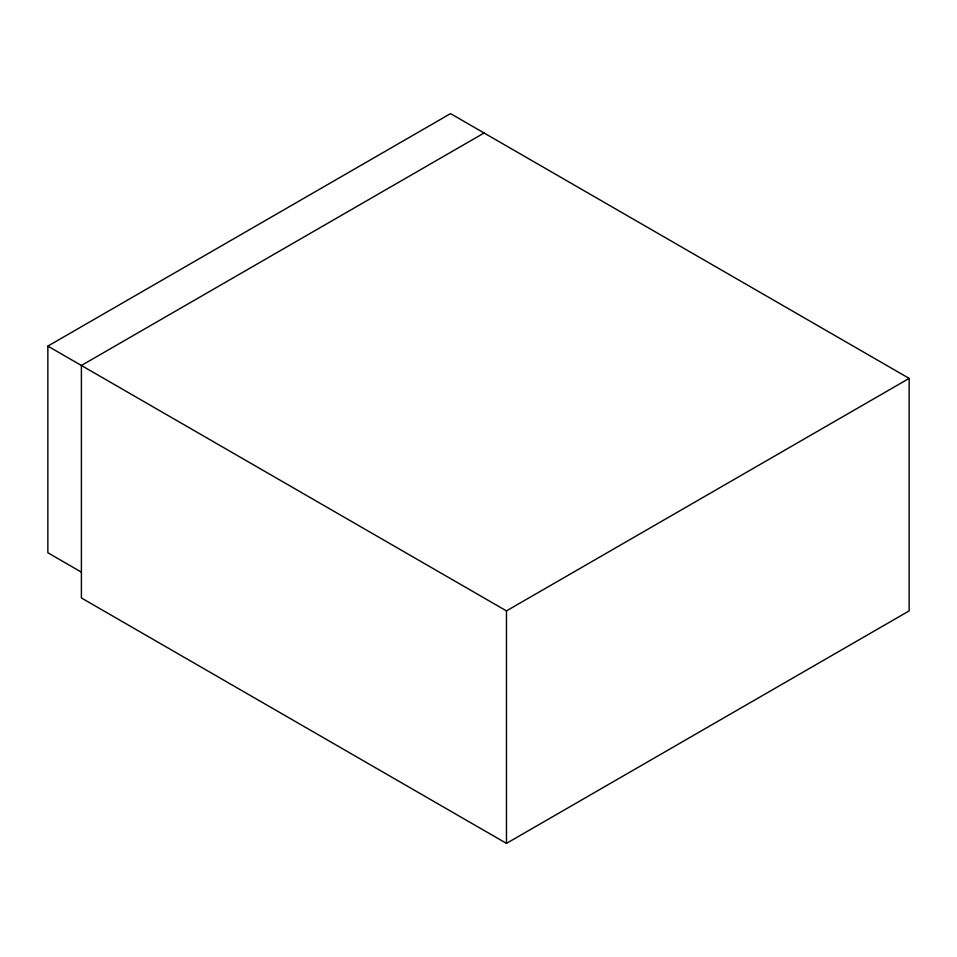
<?xml version="1.0" encoding="UTF-8"?>
<svg xmlns="http://www.w3.org/2000/svg" width="957" height="957" viewBox="0 0 957 957"><rect width="100%" height="100%" fill="white"/><g stroke="black" fill="none" stroke-linecap="round" stroke-linejoin="round"><path stroke-width="1.44" d="M81.405 572.142L47.85 552.763L47.85 346.111L450.532 113.62L909.15 378.398L909.15 610.889L506.468 843.38L81.405 597.969L81.405 365.478L484.098 132.999M47.85 346.111L506.468 610.889L909.15 378.398M506.468 610.889L506.468 843.38"/></g></svg>
